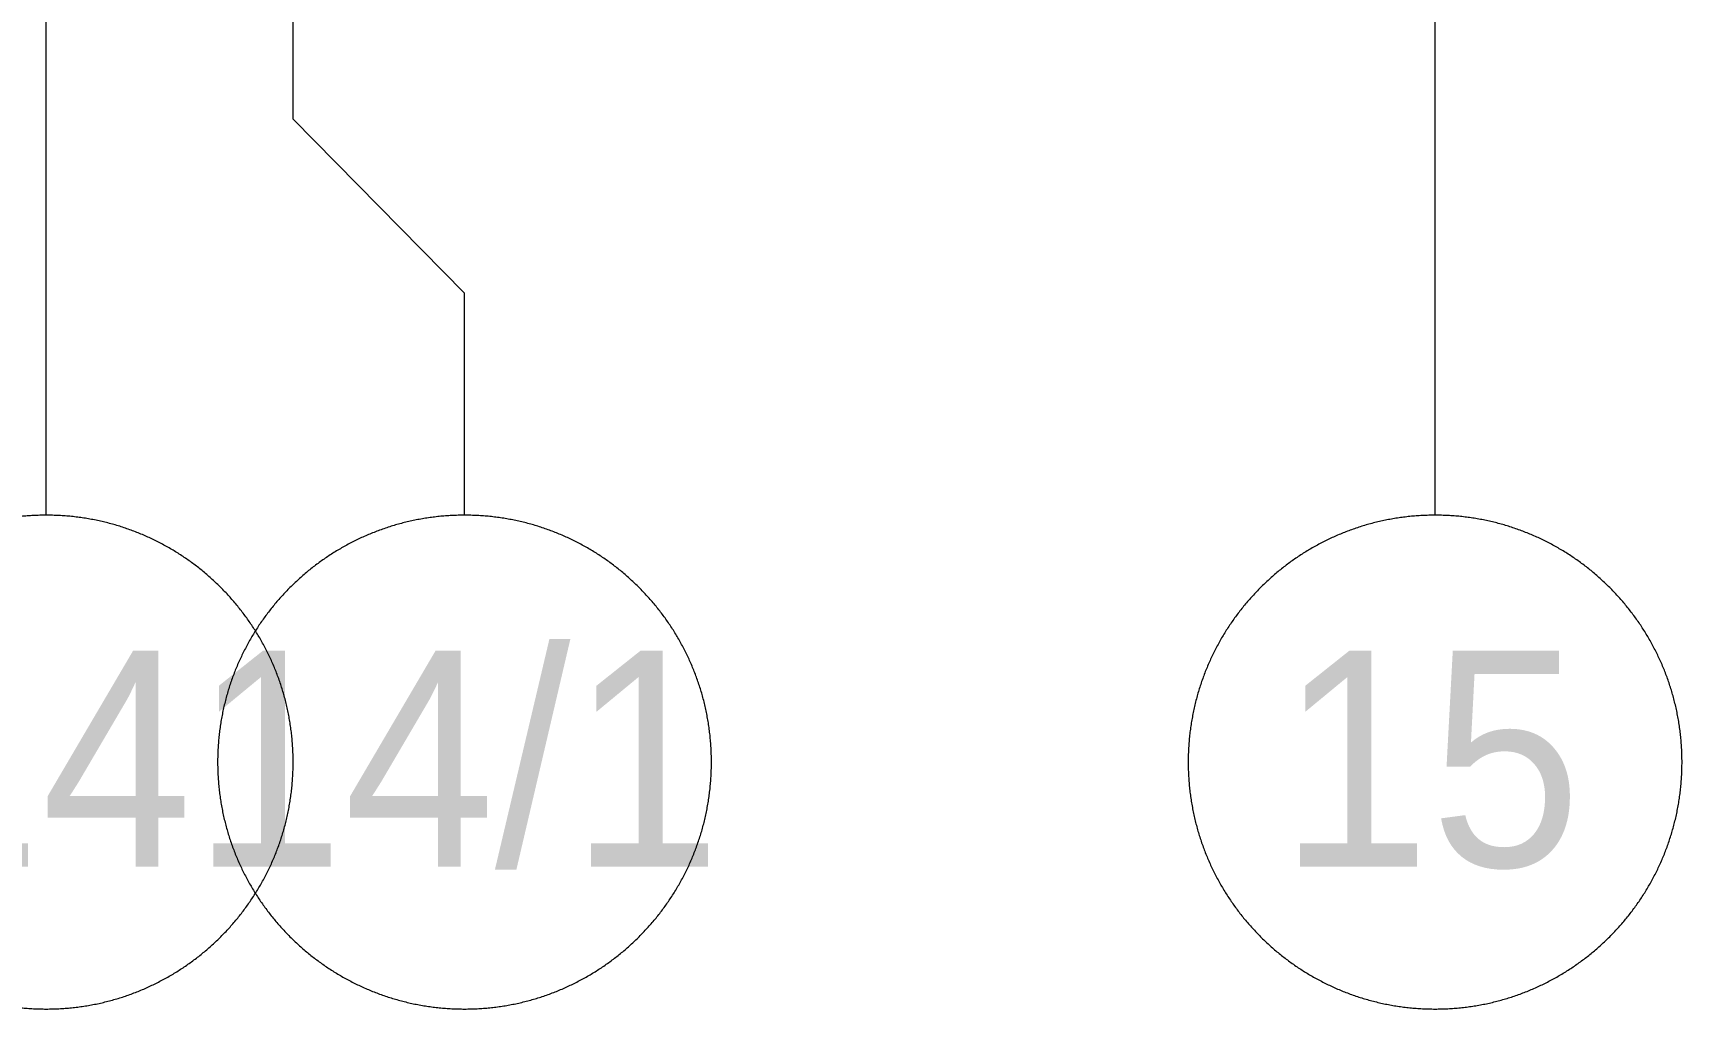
# Model space of a CAD drawing. Header units: millimetres. Extents: x 3914 to 443608, y -156176 to 78197.
# Drawn here: x 73874 to 79217, y -149619 to -146457 of the extents above; entities that cross this region are included whole.
import ezdxf

# ---------------------------------------------------------------- set-up
doc = ezdxf.new("R2010")
doc.units = ezdxf.units.MM
doc.linetypes.add('50_200_ШТРИХ_1Т_ш5_п1_п1_', pattern=[700, 500, -100, 0, -100])
doc.layers.add('Оси', color=7, linetype='Continuous', lineweight=9)
doc.layers.add('Оси-1', color=7, linetype='50_200_ШТРИХ_1Т_ш5_п1_п1_', lineweight=9)
doc.styles.add('Arial', font='arial.ttf', dxfattribs={"width": 0.9, "height": 700})

# ---------------------------------------------------------------- blocks, each defined once
blk = doc.blocks.new('Ось сетки - D8-29747960-Объем проектирования 1 этажа')
at = {"layer": 'Оси-1'}
for start, end in [(360, 180), (180, 360)]:
    blk.add_arc((0, 0), 4, start, end, dxfattribs=at)

msp = doc.modelspace()

# ---------------------------------------------------------------- linework, layer by layer
at = {"layer": 'Оси'}
for points in [[(73917, -148019), (73917, -143019), (73917, -123714.7), (73917, -118714.7)], [(75272.3, -148019), (75272.3, -147299.5), (74717, -146736.2), (74717, -141736.2), (74717, -123714.7), (74717, -118714.7)], [(78417, -148019), (78417, -143019), (78417, -123714.7), (78417, -118714.7)]]:
    msp.add_lwpolyline(points, dxfattribs=at)

# ---------------------------------------------------------------- block references
at = {"layer": 'Оси-1', "xscale": 199.9999999999999, "yscale": 199.9999999999999, "zscale": 199.9999999999999}
for p in [(73917, -148819), (75272.3, -148819), (78417, -148819)]:
    msp.add_blockref('Ось сетки - D8-29747960-Объем проектирования 1 этажа', p, dxfattribs=at)

# ---------------------------------------------------------------- texts
at = {"layer": 'Оси', "char_height": 700, "attachment_point": 1, "style": 'Arial'}
for s, insert, width in [('14/1', (74391.8, -148457.7), 2121.265), ('14', (73411.8, -148457.7), 1212.151), ('15', (77911.8, -148457.7), 1212.151)]:
    msp.add_mtext(s, dxfattribs=dict(at, insert=insert, width=width))

doc.saveas('drawing.dxf')
